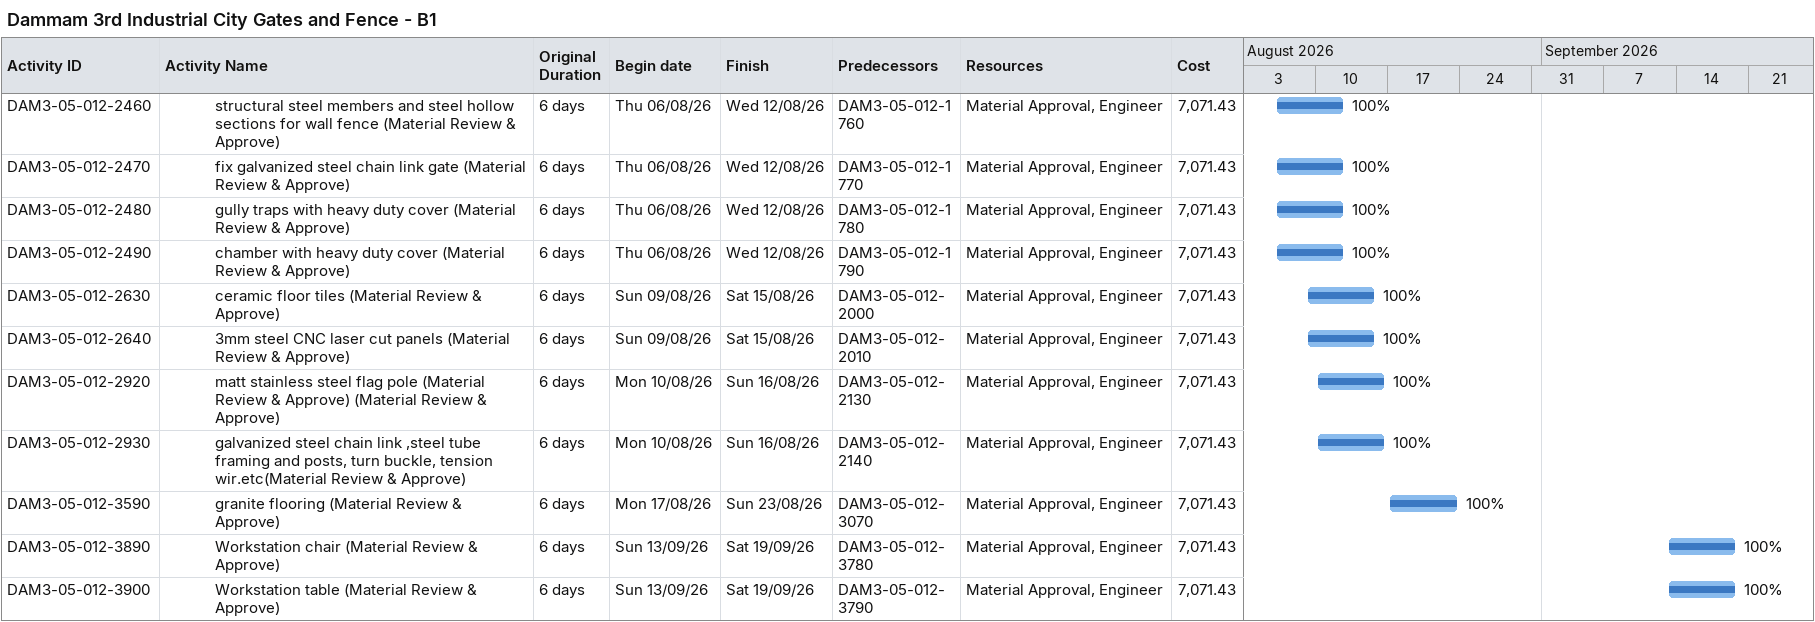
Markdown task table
Dammam 3rd Industrial City Gates and Fence - B1

| ID | Level | Task | Original duration | Start | Finish | Predecessors | Resources | % complete | Cost |
|---|---|---|---|---|---|---|---|---|---|
| DAM3-05-012-2460 | 5 | structural steel members and steel hollow sections for wall fence (Material Review & Approve) | 6d | 2026-08-06 | 2026-08-12 | DAM3-05-012-1760 | Material Approval, Engineer | 100 | 7071.43 |
| DAM3-05-012-2470 | 5 | fix galvanized steel chain link gate (Material Review & Approve) | 6d | 2026-08-06 | 2026-08-12 | DAM3-05-012-1770 | Material Approval, Engineer | 100 | 7071.43 |
| DAM3-05-012-2480 | 5 | gully traps with heavy duty cover (Material Review & Approve) | 6d | 2026-08-06 | 2026-08-12 | DAM3-05-012-1780 | Material Approval, Engineer | 100 | 7071.43 |
| DAM3-05-012-2490 | 5 | chamber with heavy duty cover (Material Review & Approve) | 6d | 2026-08-06 | 2026-08-12 | DAM3-05-012-1790 | Material Approval, Engineer | 100 | 7071.43 |
| DAM3-05-012-2630 | 5 | ceramic floor tiles (Material Review & Approve) | 6d | 2026-08-09 | 2026-08-15 | DAM3-05-012-2000 | Material Approval, Engineer | 100 | 7071.43 |
| DAM3-05-012-2640 | 5 | 3mm steel CNC laser cut panels (Material Review & Approve) | 6d | 2026-08-09 | 2026-08-15 | DAM3-05-012-2010 | Material Approval, Engineer | 100 | 7071.43 |
| DAM3-05-012-2920 | 5 | matt stainless steel flag pole (Material Review & Approve) (Material Review & Approve) | 6d | 2026-08-10 | 2026-08-16 | DAM3-05-012-2130 | Material Approval, Engineer | 100 | 7071.43 |
| DAM3-05-012-2930 | 5 | galvanized steel chain link ,steel tube framing and posts, turn buckle, tension wir.etc(Material Review & Approve) | 6d | 2026-08-10 | 2026-08-16 | DAM3-05-012-2140 | Material Approval, Engineer | 100 | 7071.43 |
| DAM3-05-012-3590 | 5 | granite flooring (Material Review & Approve) | 6d | 2026-08-17 | 2026-08-23 | DAM3-05-012-3070 | Material Approval, Engineer | 100 | 7071.43 |
| DAM3-05-012-3890 | 5 | Workstation chair (Material Review & Approve) | 6d | 2026-09-13 | 2026-09-19 | DAM3-05-012-3780 | Material Approval, Engineer | 100 | 7071.43 |
| DAM3-05-012-3900 | 5 | Workstation table (Material Review & Approve) | 6d | 2026-09-13 | 2026-09-19 | DAM3-05-012-3790 | Material Approval, Engineer | 100 | 7071.43 |
